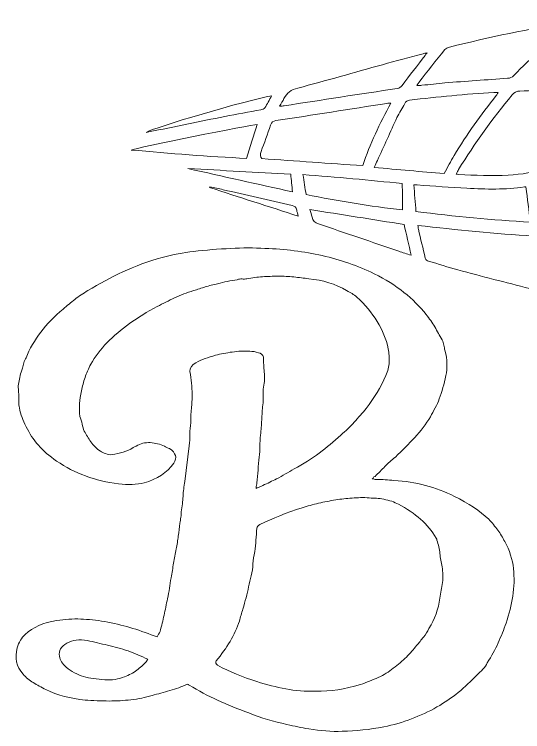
# Model space of a CAD drawing. Header units: inches. Extents: x 0.28 to 5.81, y -5.61 to -0.3.
# Drawn here: x 0.945 to 2.247, y -5.608 to -3.769 of the extents above; entities that cross this region are included whole.
import ezdxf

# ---------------------------------------------------------------- set-up
doc = ezdxf.new("R2010")
doc.units = ezdxf.units.IN
doc.header["$MEASUREMENT"] = 0
doc.layers.add('Layer 1', color=7, linetype='Continuous')

# ---------------------------------------------------------------- blocks, each defined once
blk = doc.blocks.new('block 3')
at = {"layer": 'Layer 1', "lineweight": 0}
for points, knots in [([(1.8615, -4.9605), (1.864, -4.9605), (1.8658, -4.9607), (1.8671, -4.9611), (1.8683, -4.9616), (1.8702, -4.9618), (1.8727, -4.9618), (1.8802, -4.9618), (1.8876, -4.962), (1.8951, -4.9624), (1.9026, -4.9629), (1.91, -4.9635), (1.9175, -4.9643), (1.9735, -4.9677), (2.0251, -4.9813), (2.0724, -5.0051), (2.1086, -5.0229), (2.1378, -5.0424), (2.1602, -5.0637), (2.1689, -5.073), (2.1767, -5.0823), (2.1836, -5.0917), (2.1904, -5.101), (2.1963, -5.1108), (2.2013, -5.121), (2.2137, -5.1439), (2.2212, -5.1671), (2.2237, -5.1904), (2.2262, -5.2138), (2.2255, -5.2373), (2.2218, -5.2611), (2.2181, -5.284), (2.2125, -5.3069), (2.205, -5.3299), (2.1988, -5.3469), (2.1919, -5.3638), (2.1845, -5.3808), (2.177, -5.3978), (2.1677, -5.4148), (2.1565, -5.4318), (2.154, -5.4377), (2.1502, -5.4432), (2.1453, -5.4483), (2.1403, -5.4534), (2.1353, -5.4581), (2.1304, -5.4623), (2.1005, -5.4954), (2.0662, -5.523), (2.0277, -5.5451), (2.0065, -5.557), (1.9847, -5.5672), (1.9623, -5.5757), (1.9399, -5.5842), (1.9162, -5.591), (1.8914, -5.5961), (1.8553, -5.6028), (1.8198, -5.6067), (1.7849, -5.6075), (1.7575, -5.6084), (1.7289, -5.6063), (1.6991, -5.6012), (1.6891, -5.5994), (1.6798, -5.5977), (1.6711, -5.5961), (1.6623, -5.5943), (1.653, -5.5923), (1.643, -5.5897), (1.6094, -5.5829), (1.5771, -5.5731), (1.546, -5.5604), (1.5173, -5.5502), (1.4905, -5.5394), (1.4657, -5.5279), (1.4408, -5.5165), (1.4165, -5.5035), (1.3929, -5.4891), (1.3916, -5.4882), (1.3907, -5.4878), (1.3901, -5.4878), (1.3894, -5.4878), (1.3885, -5.4874), (1.3873, -5.4865), (1.3736, -5.4933), (1.359, -5.4988), (1.3434, -5.5031), (1.3278, -5.5073), (1.3126, -5.5116), (1.2977, -5.5158), (1.2802, -5.5209), (1.2622, -5.5245), (1.2435, -5.5266), (1.2248, -5.5288), (1.2062, -5.5298), (1.1875, -5.5298), (1.1775, -5.5298), (1.1673, -5.5296), (1.1567, -5.5292), (1.1461, -5.5288), (1.1358, -5.5281), (1.1259, -5.5273), (1.0898, -5.5239), (1.0562, -5.515), (1.0251, -5.5005), (1.0139, -5.4946), (1.0033, -5.4886), (0.9933, -5.4827), (0.9834, -5.4768), (0.9747, -5.4695), (0.9672, -5.4611), (0.9498, -5.4415), (0.9448, -5.419), (0.9523, -5.3936), (0.956, -5.3791), (0.9628, -5.3677), (0.9728, -5.3591), (0.9927, -5.3405), (1.0195, -5.3286), (1.0531, -5.3235), (1.0742, -5.3201), (1.0948, -5.3189), (1.1147, -5.3197), (1.1346, -5.3205), (1.1551, -5.3227), (1.1763, -5.326), (1.1987, -5.3303), (1.2202, -5.3354), (1.2407, -5.3413), (1.2613, -5.3473), (1.2821, -5.3545), (1.3032, -5.363), (1.3032, -5.363), (1.3107, -5.3655), (1.3107, -5.3655), (1.3132, -5.3613), (1.3157, -5.3566), (1.3182, -5.3515), (1.3219, -5.3371), (1.3253, -5.3231), (1.3285, -5.3095), (1.3315, -5.2959), (1.3343, -5.2819), (1.3369, -5.2675), (1.3393, -5.2581), (1.3412, -5.2492), (1.3425, -5.2407), (1.3437, -5.2322), (1.345, -5.2233), (1.3462, -5.214), (1.3487, -5.2012), (1.3509, -5.1887), (1.3527, -5.1764), (1.3546, -5.1641), (1.3568, -5.152), (1.3593, -5.1401), (1.3618, -5.1291), (1.3636, -5.118), (1.3649, -5.107), (1.3661, -5.0959), (1.3673, -5.0849), (1.3686, -5.0739), (1.3698, -5.0688), (1.3708, -5.0637), (1.3714, -5.0586), (1.372, -5.0535), (1.3723, -5.0488), (1.3723, -5.0446), (1.3748, -5.031), (1.3764, -5.0178), (1.377, -5.0051), (1.3776, -4.9924), (1.3792, -4.9796), (1.3817, -4.9669), (1.3817, -4.9669), (1.3929, -4.8752), (1.3929, -4.8752), (1.3941, -4.8658), (1.3947, -4.8561), (1.3947, -4.8459), (1.3947, -4.8357), (1.3954, -4.8259), (1.3966, -4.8166), (1.3966, -4.8047), (1.3972, -4.7926), (1.3985, -4.7803), (1.3997, -4.768), (1.4003, -4.7559), (1.4003, -4.744), (1.4003, -4.7244), (1.3985, -4.7049), (1.3947, -4.6854), (1.3947, -4.6752), (1.3997, -4.6676), (1.4097, -4.6625), (1.4246, -4.6548), (1.4414, -4.6485), (1.4601, -4.6434), (1.4737, -4.64), (1.4881, -4.6372), (1.503, -4.6351), (1.518, -4.633), (1.5329, -4.6323), (1.5478, -4.6332), (1.5553, -4.6332), (1.5628, -4.6344), (1.5702, -4.637), (1.5764, -4.6378), (1.5808, -4.6417), (1.5833, -4.6485), (1.5833, -4.6612), (1.5839, -4.6739), (1.5852, -4.6867), (1.5864, -4.6994), (1.5858, -4.7121), (1.5833, -4.7249), (1.5821, -4.7325), (1.5817, -4.7401), (1.5824, -4.7478), (1.583, -4.7554), (1.5827, -4.7631), (1.5814, -4.7707), (1.5802, -4.7834), (1.5793, -4.7962), (1.5786, -4.8089), (1.578, -4.8217), (1.5771, -4.8348), (1.5758, -4.8484), (1.5746, -4.8578), (1.574, -4.8671), (1.574, -4.8764), (1.574, -4.8858), (1.5733, -4.8951), (1.5721, -4.9045), (1.5708, -4.9155), (1.5699, -4.9266), (1.5693, -4.9376), (1.5687, -4.9486), (1.5677, -4.9597), (1.5665, -4.9707), (1.5653, -4.9732), (1.5646, -4.9779), (1.5646, -4.9847), (1.5684, -4.983), (1.5714, -4.9817), (1.574, -4.9809), (1.5764, -4.98), (1.5789, -4.9788), (1.5814, -4.977), (1.5876, -4.9745), (1.5936, -4.9718), (1.5992, -4.9688), (1.6048, -4.9658), (1.6107, -4.963), (1.6169, -4.9605), (1.6244, -4.9563), (1.6318, -4.952), (1.6393, -4.9477), (1.6468, -4.9435), (1.6543, -4.9393), (1.6617, -4.935), (1.6854, -4.9223), (1.7068, -4.9087), (1.7261, -4.8943), (1.7454, -4.8798), (1.7638, -4.8646), (1.7812, -4.8484), (1.7936, -4.8374), (1.8052, -4.8261), (1.8157, -4.8147), (1.8263, -4.8032), (1.8366, -4.7915), (1.8465, -4.7796), (1.8665, -4.7533), (1.8833, -4.7253), (1.897, -4.6956), (1.9019, -4.6837), (1.9047, -4.6722), (1.9054, -4.6612), (1.906, -4.6502), (1.9051, -4.6387), (1.9026, -4.6268), (1.8976, -4.6022), (1.8883, -4.5788), (1.8746, -4.5567), (1.8608, -4.5347), (1.8434, -4.5139), (1.8223, -4.4943), (1.8185, -4.4909), (1.8145, -4.488), (1.8101, -4.4854), (1.8058, -4.4829), (1.8011, -4.4803), (1.7961, -4.4778), (1.7675, -4.4608), (1.7352, -4.4506), (1.6991, -4.4472), (1.6866, -4.4455), (1.6739, -4.444), (1.6608, -4.4428), (1.6477, -4.4415), (1.6343, -4.4408), (1.6207, -4.4408), (1.6069, -4.4408), (1.5936, -4.4413), (1.5805, -4.4421), (1.5675, -4.443), (1.554, -4.4447), (1.5404, -4.4472), (1.5366, -4.4481), (1.5326, -4.4483), (1.5282, -4.4479), (1.5238, -4.4474), (1.5198, -4.4481), (1.5161, -4.4498), (1.4986, -4.4523), (1.4818, -4.4557), (1.4657, -4.4599), (1.4545, -4.4625), (1.4439, -4.4653), (1.434, -4.4682), (1.424, -4.4712), (1.414, -4.4744), (1.4041, -4.4778), (1.3866, -4.4829), (1.3705, -4.489), (1.3555, -4.4962), (1.3406, -4.5035), (1.3257, -4.5109), (1.3107, -4.5185), (1.2597, -4.5457), (1.2167, -4.5767), (1.1819, -4.6115), (1.1657, -4.6285), (1.152, -4.6468), (1.1408, -4.6663), (1.1346, -4.6782), (1.1296, -4.6896), (1.1259, -4.7007), (1.1222, -4.7117), (1.119, -4.7232), (1.1165, -4.735), (1.114, -4.7461), (1.1125, -4.7569), (1.1119, -4.7675), (1.1112, -4.7782), (1.1116, -4.789), (1.1128, -4.8), (1.1153, -4.8068), (1.1172, -4.8134), (1.1184, -4.8198), (1.1197, -4.8261), (1.1215, -4.8323), (1.124, -4.8382), (1.129, -4.8476), (1.1346, -4.8567), (1.1408, -4.8656), (1.147, -4.8745), (1.1551, -4.8824), (1.1651, -4.8892), (1.1688, -4.8917), (1.1732, -4.8938), (1.1782, -4.8955), (1.1844, -4.8981), (1.19, -4.8989), (1.195, -4.8981), (1.2049, -4.8964), (1.2146, -4.8943), (1.2239, -4.8917), (1.2332, -4.8892), (1.2416, -4.8854), (1.2491, -4.8803), (1.2503, -4.8794), (1.2516, -4.8788), (1.2528, -4.8783), (1.2541, -4.8779), (1.2553, -4.8773), (1.2566, -4.8764), (1.2678, -4.8696), (1.2799, -4.8667), (1.293, -4.8675), (1.306, -4.8684), (1.3182, -4.8713), (1.3294, -4.8764), (1.3331, -4.879), (1.3375, -4.8811), (1.3425, -4.8828), (1.3586, -4.8938), (1.3624, -4.9062), (1.3537, -4.9197), (1.3362, -4.9444), (1.3107, -4.9614), (1.2771, -4.9707), (1.2584, -4.975), (1.2366, -4.9758), (1.2118, -4.9732), (1.152, -4.9656), (1.0991, -4.9461), (1.0531, -4.9146), (1.0344, -4.9019), (1.0188, -4.8883), (1.0064, -4.8739), (0.9939, -4.8595), (0.9834, -4.8438), (0.9747, -4.8268), (0.9709, -4.8183), (0.9675, -4.8102), (0.9644, -4.8026), (0.9613, -4.7949), (0.9591, -4.7869), (0.9579, -4.7783), (0.9566, -4.7733), (0.956, -4.7682), (0.956, -4.7631), (0.956, -4.758), (0.956, -4.7525), (0.956, -4.7465), (0.956, -4.7414), (0.9557, -4.7361), (0.9551, -4.7306), (0.9544, -4.7251), (0.9547, -4.7193), (0.956, -4.7134), (0.9572, -4.7075), (0.9585, -4.7015), (0.9597, -4.6956), (0.9609, -4.6896), (0.9628, -4.6833), (0.9653, -4.6765), (0.9666, -4.6722), (0.9678, -4.6678), (0.9691, -4.6631), (0.9703, -4.6584), (0.9722, -4.654), (0.9747, -4.6497), (0.9933, -4.6039), (1.0251, -4.5623), (1.0699, -4.5249), (1.0798, -4.5164), (1.0898, -4.5081), (1.0997, -4.5001), (1.1097, -4.492), (1.1209, -4.4846), (1.1333, -4.4778), (1.162, -4.4599), (1.1919, -4.4438), (1.223, -4.4294), (1.2541, -4.415), (1.2877, -4.4026), (1.3238, -4.3924), (1.3511, -4.3857), (1.3779, -4.3806), (1.4041, -4.3771), (1.4352, -4.3738), (1.4669, -4.3712), (1.4993, -4.3695), (1.5292, -4.3678), (1.5584, -4.3678), (1.587, -4.3695), (1.6381, -4.3712), (1.6869, -4.3774), (1.7336, -4.388), (1.7803, -4.3986), (1.8248, -4.4141), (1.8671, -4.4345), (1.9243, -4.4633), (1.9685, -4.4982), (1.9996, -4.5389), (2.0083, -4.5491), (2.0158, -4.5597), (2.022, -4.5707), (2.0283, -4.5818), (2.0345, -4.5928), (2.0407, -4.6039), (2.0432, -4.6081), (2.0447, -4.6126), (2.0454, -4.6173), (2.046, -4.6219), (2.0469, -4.6264), (2.0482, -4.6306), (2.0544, -4.6544), (2.055, -4.676), (2.0501, -4.6956), (2.0463, -4.7168), (2.0407, -4.7368), (2.0333, -4.7554), (2.0307, -4.7631), (2.0273, -4.7707), (2.023, -4.7783), (2.0186, -4.786), (2.0146, -4.7936), (2.0109, -4.8013), (1.9996, -4.82), (1.9863, -4.8376), (1.9707, -4.8542), (1.9551, -4.8707), (1.9387, -4.8875), (1.9212, -4.9045), (1.9112, -4.9121), (1.9022, -4.9202), (1.8942, -4.9286), (1.8861, -4.9371), (1.8776, -4.9457), (1.8689, -4.9541), (1.8665, -4.955), (1.8652, -4.9559), (1.8652, -4.9567), (1.8652, -4.9575), (1.864, -4.9588), (1.8615, -4.9605)], [0, 0, 0, 0, 1, 1, 1, 2, 2, 2, 3, 3, 3, 4, 4, 4, 5, 5, 5, 6, 6, 6, 7, 7, 7, 8, 8, 8, 9, 9, 9, 10, 10, 10, 11, 11, 11, 12, 12, 12, 13, 13, 13, 14, 14, 14, 15, 15, 15, 16, 16, 16, 17, 17, 17, 18, 18, 18, 19, 19, 19, 20, 20, 20, 21, 21, 21, 22, 22, 22, 23, 23, 23, 24, 24, 24, 25, 25, 25, 26, 26, 26, 27, 27, 27, 28, 28, 28, 29, 29, 29, 30, 30, 30, 31, 31, 31, 32, 32, 32, 33, 33, 33, 34, 34, 34, 35, 35, 35, 36, 36, 36, 37, 37, 37, 38, 38, 38, 39, 39, 39, 40, 40, 40, 41, 41, 41, 42, 42, 42, 43, 43, 43, 44, 44, 44, 45, 45, 45, 46, 46, 46, 47, 47, 47, 48, 48, 48, 49, 49, 49, 50, 50, 50, 51, 51, 51, 52, 52, 52, 53, 53, 53, 54, 54, 54, 55, 55, 55, 56, 56, 56, 57, 57, 57, 58, 58, 58, 59, 59, 59, 60, 60, 60, 61, 61, 61, 62, 62, 62, 63, 63, 63, 64, 64, 64, 65, 65, 65, 66, 66, 66, 67, 67, 67, 68, 68, 68, 69, 69, 69, 70, 70, 70, 71, 71, 71, 72, 72, 72, 73, 73, 73, 74, 74, 74, 75, 75, 75, 76, 76, 76, 77, 77, 77, 78, 78, 78, 79, 79, 79, 80, 80, 80, 81, 81, 81, 82, 82, 82, 83, 83, 83, 84, 84, 84, 85, 85, 85, 86, 86, 86, 87, 87, 87, 88, 88, 88, 89, 89, 89, 90, 90, 90, 91, 91, 91, 92, 92, 92, 93, 93, 93, 94, 94, 94, 95, 95, 95, 96, 96, 96, 97, 97, 97, 98, 98, 98, 99, 99, 99, 100, 100, 100, 101, 101, 101, 102, 102, 102, 103, 103, 103, 104, 104, 104, 105, 105, 105, 106, 106, 106, 107, 107, 107, 108, 108, 108, 109, 109, 109, 110, 110, 110, 111, 111, 111, 112, 112, 112, 113, 113, 113, 114, 114, 114, 115, 115, 115, 116, 116, 116, 117, 117, 117, 118, 118, 118, 119, 119, 119, 120, 120, 120, 121, 121, 121, 122, 122, 122, 123, 123, 123, 124, 124, 124, 125, 125, 125, 126, 126, 126, 127, 127, 127, 128, 128, 128, 129, 129, 129, 130, 130, 130, 131, 131, 131, 132, 132, 132, 133, 133, 133, 134, 134, 134, 135, 135, 135, 136, 136, 136, 137, 137, 137, 138, 138, 138, 139, 139, 139, 140, 140, 140, 141, 141, 141, 142, 142, 142, 143, 143, 143, 144, 144, 144, 145, 145, 145, 146, 146, 146, 147, 147, 147, 148, 148, 148, 149, 149, 149, 150, 150, 150, 151, 151, 151, 152, 152, 152, 153, 153, 153, 154, 154, 154, 155, 155, 155, 156, 156, 156, 157, 157, 157, 158, 158, 158, 159, 159, 159, 160, 160, 160, 161, 161, 161, 162, 162, 162, 163, 163, 163, 164, 164, 164, 165, 165, 165, 166, 166, 166, 167, 167, 167, 168, 168, 168, 169, 169, 169, 169]), ([(1.7177, -5.5044), (1.7538, -5.5052), (1.7918, -5.4997), (1.8316, -5.4878), (1.8478, -5.4819), (1.863, -5.4757), (1.8774, -5.4693), (1.8916, -5.463), (1.9044, -5.4551), (1.9156, -5.4458), (1.928, -5.4364), (1.9393, -5.4269), (1.9492, -5.4171), (1.9592, -5.4074), (1.9679, -5.3974), (1.9754, -5.3872), (1.9816, -5.3804), (1.9875, -5.3734), (1.9931, -5.3661), (1.9987, -5.359), (2.0034, -5.3515), (2.0071, -5.3439), (2.022, -5.3201), (2.0314, -5.2942), (2.0351, -5.2662), (2.0376, -5.2526), (2.0398, -5.2392), (2.0417, -5.2261), (2.0435, -5.2129), (2.0432, -5.1995), (2.0407, -5.186), (2.0382, -5.1741), (2.0364, -5.1626), (2.0351, -5.1515), (2.0339, -5.1405), (2.0314, -5.1291), (2.0277, -5.1172), (2.0277, -5.1155), (2.027, -5.1138), (2.0258, -5.1121), (2.0046, -5.0764), (1.9723, -5.0475), (1.9287, -5.0255), (1.9187, -5.0195), (1.9063, -5.0153), (1.8914, -5.0127), (1.8851, -5.011), (1.8789, -5.0102), (1.8727, -5.0102), (1.8665, -5.0102), (1.8602, -5.0098), (1.854, -5.0089), (1.8391, -5.0081), (1.8244, -5.0083), (1.8101, -5.0095), (1.7958, -5.0108), (1.7818, -5.0123), (1.7681, -5.014), (1.7532, -5.0166), (1.7386, -5.0195), (1.7243, -5.0229), (1.7099, -5.0263), (1.6959, -5.0301), (1.6822, -5.0344), (1.6424, -5.0471), (1.6063, -5.0615), (1.574, -5.0777), (1.569, -5.0802), (1.5665, -5.0832), (1.5665, -5.0866), (1.5653, -5.0968), (1.5643, -5.107), (1.5637, -5.1172), (1.5631, -5.1273), (1.5621, -5.1371), (1.5609, -5.1464), (1.5584, -5.1575), (1.5568, -5.1681), (1.5562, -5.1783), (1.5556, -5.1885), (1.554, -5.1987), (1.5516, -5.2089), (1.5491, -5.2182), (1.5469, -5.2276), (1.545, -5.2369), (1.5431, -5.2462), (1.541, -5.2556), (1.5385, -5.2649), (1.536, -5.2742), (1.5332, -5.284), (1.5301, -5.2942), (1.527, -5.3044), (1.5242, -5.3146), (1.5217, -5.3248), (1.5155, -5.3426), (1.5074, -5.36), (1.4974, -5.377), (1.4874, -5.394), (1.4756, -5.4105), (1.4619, -5.4267), (1.4595, -5.4309), (1.4607, -5.4347), (1.4657, -5.4381), (1.4968, -5.4551), (1.5304, -5.4691), (1.5665, -5.4802), (1.5914, -5.4878), (1.616, -5.494), (1.6403, -5.4986), (1.6645, -5.5033), (1.6903, -5.5052), (1.7177, -5.5044)], [0, 0, 0, 0, 1, 1, 1, 2, 2, 2, 3, 3, 3, 4, 4, 4, 5, 5, 5, 6, 6, 6, 7, 7, 7, 8, 8, 8, 9, 9, 9, 10, 10, 10, 11, 11, 11, 12, 12, 12, 13, 13, 13, 14, 14, 14, 15, 15, 15, 16, 16, 16, 17, 17, 17, 18, 18, 18, 19, 19, 19, 20, 20, 20, 21, 21, 21, 22, 22, 22, 23, 23, 23, 24, 24, 24, 25, 25, 25, 26, 26, 26, 27, 27, 27, 28, 28, 28, 29, 29, 29, 30, 30, 30, 31, 31, 31, 32, 32, 32, 33, 33, 33, 34, 34, 34, 35, 35, 35, 36, 36, 36, 37, 37, 37, 37]), ([(1.2864, -5.4229), (1.2777, -5.4186), (1.2693, -5.4148), (1.2613, -5.4114), (1.2531, -5.408), (1.2447, -5.4046), (1.236, -5.4012), (1.2186, -5.3953), (1.2012, -5.3904), (1.1838, -5.3866), (1.1663, -5.3827), (1.1489, -5.3787), (1.1315, -5.3744), (1.1116, -5.3711), (1.0942, -5.3734), (1.0792, -5.3815), (1.0643, -5.3895), (1.058, -5.4008), (1.0605, -5.4152), (1.0618, -5.4245), (1.0674, -5.4339), (1.0774, -5.4432), (1.091, -5.4543), (1.106, -5.4621), (1.1222, -5.4668), (1.1383, -5.4715), (1.1564, -5.4742), (1.1763, -5.4751), (1.195, -5.4768), (1.2118, -5.4742), (1.2267, -5.4674), (1.2391, -5.4632), (1.2497, -5.4577), (1.2584, -5.4509), (1.2671, -5.4441), (1.2753, -5.4369), (1.2827, -5.4292), (1.2827, -5.4292), (1.2864, -5.4229), (1.2864, -5.4229)], [0, 0, 0, 0, 1, 1, 1, 2, 2, 2, 3, 3, 3, 4, 4, 4, 5, 5, 5, 6, 6, 6, 7, 7, 7, 8, 8, 8, 9, 9, 9, 10, 10, 10, 11, 11, 11, 12, 12, 12, 13, 13, 13, 13])]:
    blk.add_open_spline(points, degree=3, knots=knots, dxfattribs=at)
blk = doc.blocks.new('block 2')
at = {"layer": 'Layer 1'}
blk.add_blockref('block 3', (0, 0), dxfattribs=at)
blk = doc.blocks.new('block 49')
at = {"layer": 'Layer 1', "lineweight": 0}
blk.add_open_spline([(2.0827, -4.1799), (2.1252, -4.1819), (2.1678, -4.1843), (2.2104, -4.1816), (2.2441, -4.1794), (2.2775, -4.1751), (2.3095, -4.163), (2.3195, -4.1592), (2.3293, -4.1543), (2.3386, -4.1488), (2.358, -4.1373), (2.3726, -4.1201), (2.3863, -4.1023), (2.4217, -4.0565), (2.4592, -4.0127), (2.4976, -3.9697), (2.4997, -3.9674), (2.5016, -3.9648), (2.5048, -3.9607), (2.4992, -3.9606), (2.4954, -3.9604), (2.4916, -3.9604), (2.4665, -3.9605), (2.4415, -3.9602), (2.4164, -3.9608), (2.3578, -3.9623), (2.2991, -3.9644), (2.2404, -3.966), (2.2319, -3.9662), (2.226, -3.9693), (2.2204, -3.9761), (2.1702, -4.0365), (2.1242, -4.0999), (2.0832, -4.1672), (2.0811, -4.1706), (2.0793, -4.1742), (2.0767, -4.1789), (2.0799, -4.1794), (2.0813, -4.1798), (2.0827, -4.1799)], degree=3, knots=[0, 0, 0, 0, 1, 1, 1, 2, 2, 2, 3, 3, 3, 4, 4, 4, 5, 5, 5, 6, 6, 6, 7, 7, 7, 8, 8, 8, 9, 9, 9, 10, 10, 10, 11, 11, 11, 12, 12, 12, 13, 13, 13, 13], dxfattribs=at)
blk = doc.blocks.new('block 50')
at = {"layer": 'Layer 1', "lineweight": 0}
blk.add_open_spline([(2.2752, -3.9299), (2.3424, -3.926), (2.4097, -3.9254), (2.4769, -3.9301), (2.4911, -3.931), (2.5054, -3.9325), (2.5195, -3.9351), (2.5257, -3.9362), (2.5291, -3.9345), (2.5335, -3.9304), (2.559, -3.9062), (2.5841, -3.8815), (2.6108, -3.8589), (2.6381, -3.8358), (2.6692, -3.8196), (2.7048, -3.815), (2.7092, -3.8144), (2.7134, -3.8121), (2.7173, -3.8107), (2.7184, -3.8041), (2.7153, -3.801), (2.7116, -3.7986), (2.7068, -3.7956), (2.7017, -3.7927), (2.6965, -3.7903), (2.6767, -3.781), (2.6554, -3.7777), (2.6341, -3.7753), (2.5831, -3.7695), (2.532, -3.771), (2.4808, -3.7748), (2.477, -3.7751), (2.473, -3.7763), (2.4696, -3.7782), (2.4334, -3.7981), (2.3973, -3.818), (2.3643, -3.8435), (2.3328, -3.8679), (2.3025, -3.8936), (2.2733, -3.9208), (2.2708, -3.9232), (2.2684, -3.9259), (2.2648, -3.9296), (2.2696, -3.9297), (2.2724, -3.93), (2.2752, -3.9299)], degree=3, knots=[0, 0, 0, 0, 1, 1, 1, 2, 2, 2, 3, 3, 3, 4, 4, 4, 5, 5, 5, 6, 6, 6, 7, 7, 7, 8, 8, 8, 9, 9, 9, 10, 10, 10, 11, 11, 11, 12, 12, 12, 13, 13, 13, 14, 14, 14, 15, 15, 15, 15], dxfattribs=at)
blk = doc.blocks.new('block 51')
at = {"layer": 'Layer 1', "lineweight": 0}
blk.add_open_spline([(2.0716, -4.1315), (2.104, -4.0775), (2.1404, -4.0267), (2.1795, -3.9778), (2.1811, -3.9757), (2.1824, -3.9733), (2.1845, -3.9701), (2.18, -3.97), (2.1768, -3.9697), (2.1736, -3.9699), (2.1014, -3.9738), (2.0294, -3.9811), (1.9576, -3.9896), (1.9516, -3.9903), (1.9479, -3.9929), (1.945, -3.9983), (1.9385, -4.0103), (1.931, -4.0218), (1.9252, -4.0342), (1.9081, -4.0707), (1.8917, -4.1075), (1.875, -4.1443), (1.8725, -4.1498), (1.8699, -4.1554), (1.8668, -4.1621), (1.9276, -4.1674), (1.9871, -4.1726), (2.0458, -4.1778), (2.0551, -4.161), (2.0629, -4.146), (2.0716, -4.1315)], degree=3, knots=[0, 0, 0, 0, 1, 1, 1, 2, 2, 2, 3, 3, 3, 4, 4, 4, 5, 5, 5, 6, 6, 6, 7, 7, 7, 8, 8, 8, 9, 9, 9, 10, 10, 10, 10], dxfattribs=at)
blk = doc.blocks.new('block 52')
at = {"layer": 'Layer 1', "lineweight": 0}
blk.add_open_spline([(2.5513, -4.2812), (2.5603, -4.2751), (2.5702, -4.2705), (2.5796, -4.2652), (2.589, -4.2598), (2.5985, -4.2543), (2.6077, -4.2486), (2.6105, -4.2467), (2.6127, -4.2437), (2.6153, -4.2411), (2.6119, -4.2344), (2.6068, -4.2314), (2.6014, -4.2299), (2.5883, -4.2263), (2.5752, -4.2226), (2.5618, -4.2207), (2.5441, -4.2181), (2.5262, -4.2175), (2.5084, -4.2155), (2.4992, -4.2144), (2.4899, -4.2128), (2.4811, -4.2101), (2.4494, -4.2004), (2.4314, -4.1704), (2.4362, -4.1363), (2.4379, -4.1247), (2.4416, -4.1138), (2.4483, -4.1043), (2.4545, -4.0956), (2.4611, -4.0872), (2.4678, -4.079), (2.4761, -4.0687), (2.4851, -4.0589), (2.4932, -4.0485), (2.5043, -4.0344), (2.5126, -4.0186), (2.5162, -4.0001), (2.5146, -4.0006), (2.5139, -4.0019), (2.513, -4.003), (2.4921, -4.0273), (2.471, -4.0512), (2.4505, -4.0757), (2.4311, -4.0988), (2.4127, -4.1227), (2.3933, -4.1458), (2.3785, -4.1634), (2.3608, -4.1776), (2.3399, -4.1866), (2.3244, -4.1933), (2.3082, -4.1984), (2.2924, -4.2042), (2.2895, -4.2052), (2.2865, -4.2061), (2.2834, -4.2071), (2.2898, -4.2401), (2.2948, -4.2726), (2.3034, -4.3045), (2.3771, -4.309), (2.4498, -4.3161), (2.524, -4.3156), (2.5303, -4.3014), (2.5391, -4.2896), (2.5513, -4.2812)], degree=3, knots=[0, 0, 0, 0, 1, 1, 1, 2, 2, 2, 3, 3, 3, 4, 4, 4, 5, 5, 5, 6, 6, 6, 7, 7, 7, 8, 8, 8, 9, 9, 9, 10, 10, 10, 11, 11, 11, 12, 12, 12, 13, 13, 13, 14, 14, 14, 15, 15, 15, 16, 16, 16, 17, 17, 17, 18, 18, 18, 19, 19, 19, 20, 20, 20, 21, 21, 21, 21], dxfattribs=at)
blk = doc.blocks.new('block 53')
at = {"layer": 'Layer 1', "lineweight": 0}
blk.add_open_spline([(2.3168, -4.3636), (2.3281, -4.4046), (2.3418, -4.4448), (2.3575, -4.4841), (2.3594, -4.4889), (2.3621, -4.491), (2.3669, -4.4916), (2.3868, -4.494), (2.4066, -4.497), (2.4265, -4.499), (2.4717, -4.5035), (2.5171, -4.5054), (2.5626, -4.502), (2.5902, -4.5), (2.6161, -4.4924), (2.6401, -4.4778), (2.6437, -4.4757), (2.647, -4.4731), (2.6519, -4.4697), (2.6376, -4.4638), (2.6249, -4.4592), (2.6127, -4.4534), (2.5956, -4.4454), (2.5783, -4.4373), (2.5619, -4.4277), (2.5374, -4.4134), (2.5236, -4.3908), (2.5192, -4.3619), (2.5185, -4.3572), (2.518, -4.3524), (2.5172, -4.3467), (2.4487, -4.3524), (2.3811, -4.343), (2.3122, -4.3399), (2.3138, -4.3486), (2.3148, -4.3562), (2.3168, -4.3636)], degree=3, knots=[0, 0, 0, 0, 1, 1, 1, 2, 2, 2, 3, 3, 3, 4, 4, 4, 5, 5, 5, 6, 6, 6, 7, 7, 7, 8, 8, 8, 9, 9, 9, 10, 10, 10, 11, 11, 11, 12, 12, 12, 12], dxfattribs=at)
blk = doc.blocks.new('block 54')
at = {"layer": 'Layer 1', "lineweight": 0}
blk.add_open_spline([(1.8374, -4.1573), (1.856, -4.1019), (1.881, -4.0494), (1.9097, -3.9969), (1.9051, -3.9972), (1.9023, -3.9972), (1.8996, -3.9976), (1.8047, -4.0124), (1.7099, -4.0274), (1.615, -4.042), (1.6077, -4.0431), (1.6036, -4.0461), (1.6012, -4.0533), (1.5934, -4.0761), (1.5853, -4.0989), (1.5769, -4.1214), (1.5743, -4.1283), (1.5743, -4.1342), (1.5786, -4.1394), (1.6656, -4.1455), (1.7514, -4.1514), (1.8374, -4.1573)], degree=3, knots=[0, 0, 0, 0, 1, 1, 1, 2, 2, 2, 3, 3, 3, 4, 4, 4, 5, 5, 5, 6, 6, 6, 7, 7, 7, 7], dxfattribs=at)
blk = doc.blocks.new('block 55')
at = {"layer": 'Layer 1', "lineweight": 0}
blk.add_open_spline([(2.2752, -4.337), (2.1764, -4.3331), (2.078, -4.3214), (1.9789, -4.3106), (1.9793, -4.3144), (1.9793, -4.3174), (1.98, -4.3202), (1.9859, -4.345), (1.9921, -4.3698), (1.9978, -4.3947), (1.999, -4.3998), (2.0023, -4.4007), (2.0062, -4.4019), (2.0312, -4.4095), (2.056, -4.4178), (2.0812, -4.4246), (2.1424, -4.441), (2.2037, -4.4568), (2.2651, -4.4724), (2.2831, -4.4769), (2.3015, -4.4801), (2.3203, -4.484), (2.305, -4.4342), (2.2902, -4.386), (2.2752, -4.337)], degree=3, knots=[0, 0, 0, 0, 1, 1, 1, 2, 2, 2, 3, 3, 3, 4, 4, 4, 5, 5, 5, 6, 6, 6, 7, 7, 7, 8, 8, 8, 8], dxfattribs=at)
blk = doc.blocks.new('block 56')
at = {"layer": 'Layer 1', "lineweight": 0}
blk.add_open_spline([(1.9892, -3.9514), (2.0088, -3.9493), (2.0283, -3.9467), (2.048, -3.9452), (2.1015, -3.941), (2.1551, -3.9371), (2.2087, -3.9335), (2.2152, -3.9331), (2.2199, -3.931), (2.2246, -3.9262), (2.2683, -3.881), (2.3158, -3.8406), (2.3674, -3.8055), (2.3763, -3.7995), (2.3852, -3.7933), (2.394, -3.7872), (2.3851, -3.7871), (2.3767, -3.7886), (2.3683, -3.7899), (2.2644, -3.8059), (2.1617, -3.8285), (2.0595, -3.8534), (2.0552, -3.8544), (2.0503, -3.8565), (2.0476, -3.8599), (2.0252, -3.8876), (2.0032, -3.9157), (1.9812, -3.9438), (1.9795, -3.946), (1.9784, -3.9486), (1.9762, -3.9523), (1.9815, -3.9519), (1.9854, -3.9518), (1.9892, -3.9514)], degree=3, knots=[0, 0, 0, 0, 1, 1, 1, 2, 2, 2, 3, 3, 3, 4, 4, 4, 5, 5, 5, 6, 6, 6, 7, 7, 7, 8, 8, 8, 9, 9, 9, 10, 10, 10, 11, 11, 11, 11], dxfattribs=at)
blk = doc.blocks.new('block 57')
at = {"layer": 'Layer 1', "lineweight": 0}
blk.add_open_spline([(2.2522, -4.2119), (2.203, -4.2191), (2.1537, -4.218), (2.1045, -4.2154), (2.062, -4.2131), (2.0196, -4.2096), (1.9771, -4.2067), (1.9745, -4.2065), (1.9717, -4.2067), (1.9684, -4.2067), (1.9703, -4.23), (1.972, -4.2523), (1.9738, -4.2746), (2.0723, -4.2879), (2.1696, -4.297), (2.2673, -4.3021), (2.2633, -4.2718), (2.2595, -4.2422), (2.2555, -4.212), (2.255, -4.212), (2.2536, -4.2117), (2.2522, -4.2119)], degree=3, knots=[0, 0, 0, 0, 1, 1, 1, 2, 2, 2, 3, 3, 3, 4, 4, 4, 5, 5, 5, 6, 6, 6, 7, 7, 7, 7], dxfattribs=at)
blk = doc.blocks.new('block 58')
at = {"layer": 'Layer 1', "lineweight": 0}
blk.add_open_spline([(1.6359, -4.0039), (1.7325, -3.989), (1.8292, -3.9741), (1.9259, -3.9594), (1.9313, -3.9585), (1.9347, -3.9562), (1.9381, -3.9517), (1.9577, -3.926), (1.9776, -3.9005), (1.9974, -3.8749), (1.9987, -3.8731), (1.9999, -3.8712), (2.0022, -3.8679), (1.9974, -3.869), (1.9946, -3.8696), (1.9919, -3.8703), (1.9572, -3.8797), (1.9225, -3.889), (1.8879, -3.8986), (1.8156, -3.9186), (1.7434, -3.9394), (1.6708, -3.9585), (1.6545, -3.9628), (1.6429, -3.9702), (1.6356, -3.9856), (1.6327, -3.9918), (1.6288, -3.9974), (1.6244, -4.005), (1.6297, -4.0045), (1.6328, -4.0044), (1.6359, -4.0039)], degree=3, knots=[0, 0, 0, 0, 1, 1, 1, 2, 2, 2, 3, 3, 3, 4, 4, 4, 5, 5, 5, 6, 6, 6, 7, 7, 7, 8, 8, 8, 9, 9, 9, 10, 10, 10, 10], dxfattribs=at)
blk = doc.blocks.new('block 59')
at = {"layer": 'Layer 1', "lineweight": 0}
blk.add_open_spline([(1.6842, -4.1804), (1.687, -4.1984), (1.6896, -4.2147), (1.6923, -4.2316), (1.7747, -4.2472), (1.8564, -4.2623), (1.9396, -4.2709), (1.9393, -4.248), (1.939, -4.2265), (1.9388, -4.2032), (1.8544, -4.1948), (1.7702, -4.1865), (1.6842, -4.1804)], degree=3, knots=[0, 0, 0, 0, 1, 1, 1, 2, 2, 2, 3, 3, 3, 4, 4, 4, 4], dxfattribs=at)
blk = doc.blocks.new('block 60')
at = {"layer": 'Layer 1', "lineweight": 0}
blk.add_open_spline([(1.2444, -4.1173), (1.3439, -4.126), (1.4419, -4.1343), (1.5396, -4.1386), (1.549, -4.1091), (1.5579, -4.0808), (1.5672, -4.0517), (1.5523, -4.052), (1.2542, -4.1122), (1.2444, -4.1173)], degree=3, knots=[0, 0, 0, 0, 1, 1, 1, 2, 2, 2, 3, 3, 3, 3], dxfattribs=at)
blk = doc.blocks.new('block 61')
at = {"layer": 'Layer 1', "lineweight": 0}
blk.add_open_spline([(1.7077, -4.2892), (1.7096, -4.2992), (1.7155, -4.3036), (1.7244, -4.3066), (1.7929, -4.3298), (1.8612, -4.3534), (1.9296, -4.3769), (1.94, -4.3805), (1.9505, -4.3836), (1.9617, -4.3872), (1.9554, -4.3598), (1.9493, -4.3337), (1.9434, -4.3081), (1.8633, -4.2955), (1.7832, -4.2828), (1.7018, -4.2699), (1.7039, -4.2767), (1.7065, -4.2828), (1.7077, -4.2892)], degree=3, knots=[0, 0, 0, 0, 1, 1, 1, 2, 2, 2, 3, 3, 3, 4, 4, 4, 5, 5, 5, 6, 6, 6, 6], dxfattribs=at)
blk = doc.blocks.new('block 62')
at = {"layer": 'Layer 1', "lineweight": 0}
blk.add_open_spline([(1.3897, -4.1648), (1.4796, -4.1849), (1.5679, -4.2047), (1.6574, -4.2247), (1.6559, -4.2089), (1.6545, -4.1946), (1.653, -4.1793), (1.5651, -4.1744), (1.4782, -4.1697), (1.3897, -4.1648)], degree=3, knots=[0, 0, 0, 0, 1, 1, 1, 2, 2, 2, 3, 3, 3, 3], dxfattribs=at)
blk = doc.blocks.new('block 63')
at = {"layer": 'Layer 1', "lineweight": 0}
blk.add_open_spline([(1.2823, -4.0721), (1.2854, -4.0716), (1.2875, -4.0713), (1.2895, -4.0709), (1.3545, -4.0576), (1.4195, -4.0442), (1.4845, -4.0312), (1.5151, -4.0251), (1.5458, -4.0199), (1.5764, -4.014), (1.58, -4.0133), (1.5847, -4.0119), (1.5865, -4.0091), (1.5926, -3.9996), (1.5977, -3.9894), (1.604, -3.978), (1.5403, -3.9899), (1.2997, -4.0601), (1.2823, -4.0721)], degree=3, knots=[0, 0, 0, 0, 1, 1, 1, 2, 2, 2, 3, 3, 3, 4, 4, 4, 5, 5, 5, 6, 6, 6, 6], dxfattribs=at)
blk = doc.blocks.new('block 64')
at = {"layer": 'Layer 1', "lineweight": 0}
blk.add_open_spline([(1.4452, -4.2135), (1.5206, -4.2378), (1.596, -4.2622), (1.6724, -4.2869), (1.6708, -4.281), (1.6689, -4.2761), (1.6682, -4.2711), (1.6673, -4.2634), (1.663, -4.261), (1.6563, -4.2594), (1.5973, -4.2461), (1.5384, -4.2324), (1.4795, -4.219), (1.4682, -4.2164), (1.4568, -4.2143), (1.4455, -4.2119), (1.4454, -4.2124), (1.4453, -4.213), (1.4452, -4.2135)], degree=3, knots=[0, 0, 0, 0, 1, 1, 1, 2, 2, 2, 3, 3, 3, 4, 4, 4, 5, 5, 5, 6, 6, 6, 6], dxfattribs=at)
blk = doc.blocks.new('block 48')
at = {"layer": 'Layer 1'}
for name in ['block 50', 'block 56', 'block 58', 'block 51', 'block 49', 'block 63', 'block 54', 'block 52', 'block 60', 'block 62', 'block 59', 'block 57', 'block 64', 'block 61', 'block 55', 'block 53']:
    blk.add_blockref(name, (0, 0), dxfattribs=at)
blk = doc.blocks.new('block 29')
at = {"layer": 'Layer 1'}
blk.add_blockref('block 48', (0, 0), dxfattribs=at)

msp = doc.modelspace()

# ---------------------------------------------------------------- block references
at = {"layer": 'Layer 1'}
for name in ['block 29', 'block 2']:
    msp.add_blockref(name, (0, 0), dxfattribs=at)

doc.saveas('drawing.dxf')
